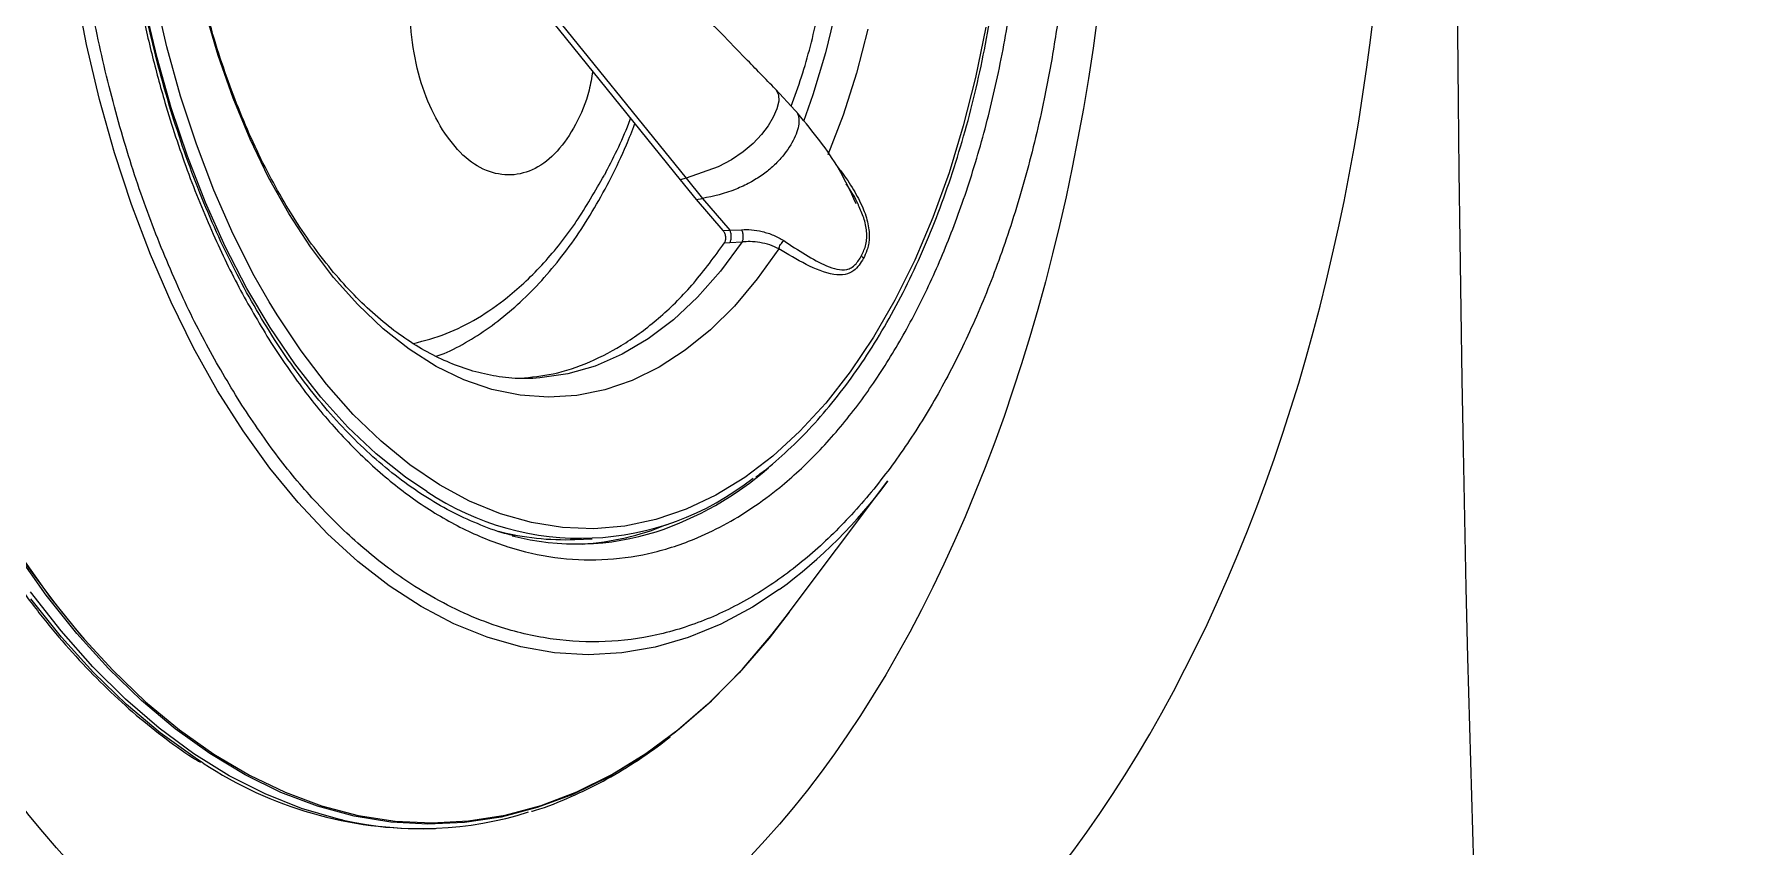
# Model space of a CAD drawing. Extents: x 398 to 509, y 623 to 780.
# Drawn here: x 406.447 to 410.572, y 686.998 to 688.96 of the extents above; entities that cross this region are included whole.
import ezdxf

# ---------------------------------------------------------------- set-up
doc = ezdxf.new("R2010")
doc.units = 0
doc.header["$MEASUREMENT"] = 0
for name, color, linetype in [('1', 4, 'Continuous'), ('2', 3, 'Continuous'), ('JET', 3, 'Continuous')]:
    doc.layers.add(name, color=color, linetype=linetype)

# ---------------------------------------------------------------- blocks, each defined once
blk = doc.blocks.new('5D-R_1645401')
at = {"layer": '1', "color": 3, "linetype": 'Continuous', "lineweight": 25}
for p, q in [((1.9898, 0.4498), (1.6709, 0.7107)), ((0.768, 0.5245), (0.7144, 0.479)), ((1.0503, 0.3546), (1.0501, 0.3833)), ((1.08, 0.3534), (1.0795, 0.3834)), ((0.971, 0.292), (1.0503, 0.3546)), ((0.9729, 0.2771), (1.0501, 0.3382)), ((1.0501, 0.3382), (1.0503, 0.3546)), ((1.0798, 0.341), (1.08, 0.3534)), ((0.9206, 0.2545), (0.971, 0.292)), ((0.9729, 0.2771), (0.971, 0.292)), ((0.1348, -0.3286), (0.9206, 0.2545)), ((0.9206, 0.2545), (0.9235, 0.2405)), ((0.9235, 0.2405), (0.9729, 0.2771)), ((0.1347, -0.3448), (0.9235, 0.2405)), ((0.8979, 0.0617), (0.9046, 0.0579)), ((1.7808, -0.0495), (1.7808, -0.0078)), ((1.388, -0.1345), (1.3879, -0.1446)), ((2.4639, -0.4256), (2.4639, -0.4145)), ((1.2088, -0.7452), (1.1768, -0.7629))]:
    blk.add_line(p, q, dxfattribs=at)
at = {"layer": '1', "color": 3, "linetype": 'Continuous', "lineweight": 25, "flags": 128}
for points in [[(0.586, 0.992), (0.706, 0.9625), (0.822, 0.9281), (0.9334, 0.8891), (1.0398, 0.8455), (1.1405, 0.7977), (1.235, 0.7459), (1.3228, 0.6903), (1.4036, 0.6312), (1.4769, 0.5689), (1.5423, 0.5038), (1.5995, 0.4361), (1.6481, 0.3663), (1.6881, 0.2947), (1.719, 0.2215), (1.7409, 0.1473), (1.7535, 0.0724), (1.7568, -0.0028), (1.7508, -0.078), (1.7356, -0.1528), (1.7111, -0.2267), (1.6776, -0.2994), (1.6352, -0.3706), (1.5841, -0.4399), (1.5245, -0.5068), (1.4569, -0.5712), (1.3814, -0.6325), (1.2986, -0.6907), (1.2088, -0.7452)], [(0.579, 0.7078), (0.6836, 0.676), (0.7836, 0.6396), (0.8783, 0.5987)], [(-1.3829, 0.2307), (-1.3724, 0.243), (-1.3157, 0.3022), (-1.251, 0.3586), (-1.1786, 0.4117), (-1.0991, 0.4614), (-1.0129, 0.5072), (-0.9207, 0.5488), (-0.8229, 0.5861), (-0.7203, 0.6187), (-0.6135, 0.6464), (-0.5031, 0.6691), (-0.39, 0.6866), (-0.2748, 0.6988), (-0.1582, 0.7056), (-0.0411, 0.707), (0.0758, 0.703), (0.1918, 0.6935), (0.3061, 0.6787), (0.418, 0.6587), (0.5267, 0.6335), (0.6316, 0.6034), (0.7319, 0.5685), (0.7949, 0.5432)], [(1.9777, 0.4598), (2.0383, 0.409), (2.119, 0.3333), (2.1915, 0.2549), (2.2557, 0.1741), (2.3111, 0.0912), (2.3578, 0.0066), (2.3954, -0.0796), (2.4238, -0.1669), (2.4429, -0.2551), (2.4527, -0.3438), (2.4531, -0.4327), (2.4442, -0.5214), (2.4259, -0.6096), (2.3983, -0.697), (2.3615, -0.7833), (2.3156, -0.8681), (2.2609, -0.9512), (2.1976, -1.0322), (2.1258, -1.1108), (2.0458, -1.1867), (1.958, -1.2597), (1.8626, -1.3294), (1.76, -1.3957)], [(1.9219, 0.4383), (1.9619, 0.3719), (1.9998, 0.2936), (2.0287, 0.214), (2.0485, 0.1335), (2.0589, 0.0524), (2.0601, -0.029), (2.0519, -0.1102), (2.0345, -0.1908), (2.0079, -0.2707), (1.9722, -0.3494), (1.9275, -0.4265), (1.8742, -0.5018), (1.8123, -0.5748), (1.7422, -0.6454), (1.6642, -0.7131), (1.5786, -0.7777), (1.4858, -0.8388), (1.3862, -0.8964), (1.2802, -0.9499), (1.1683, -0.9994), (1.051, -1.0444), (0.9288, -1.0849), (0.8023, -1.1206), (0.6719, -1.1514), (0.5383, -1.1772), (0.402, -1.1978)], [(1.0997, 0.4709), (1.1705, 0.4162), (1.2336, 0.3585), (1.2887, 0.2981), (1.3354, 0.2354), (1.3735, 0.1707), (1.4026, 0.1046), (1.4227, 0.0373), (1.4335, -0.0307), (1.4351, -0.0989), (1.4274, -0.1671), (1.4104, -0.2346), (1.3843, -0.3012), (1.3493, -0.3664), (1.3054, -0.4298), (1.2531, -0.491), (1.1926, -0.5497), (1.1244, -0.6054), (1.0487, -0.6579), (0.9662, -0.7068), (0.8772, -0.7518), (0.7825, -0.7926), (0.6824, -0.829), (0.5777, -0.8608), (0.4691, -0.8877)], [(0.7144, 0.4787), (0.7151, 0.4795), (0.7281, 0.4857), (0.744, 0.4857), (0.7621, 0.4806), (0.7817, 0.4709), (0.8021, 0.4575), (0.8227, 0.4404), (0.8429, 0.4194), (0.8623, 0.3945), (0.8803, 0.3657), (0.8964, 0.3328), (0.9206, 0.2545), (0.9206, 0.2545)], [(1.7663, -1.3863), (1.8682, -1.3199), (1.9629, -1.2499), (2.05, -1.1768), (2.1292, -1.1007), (2.2003, -1.022), (2.2629, -0.941), (2.3168, -0.8579), (2.3618, -0.773), (2.3978, -0.6867), (2.4247, -0.5993), (2.4422, -0.5112), (2.4504, -0.4225), (2.4492, -0.3338), (2.4387, -0.2452), (2.4188, -0.1572), (2.3897, -0.0701), (2.3514, 0.0159), (2.3041, 0.1003), (2.248, 0.183), (2.1833, 0.2635), (2.1102, 0.3415), (2.0289, 0.4169), (1.9898, 0.4498)], [(1.0795, 0.3834), (1.1478, 0.3284), (1.2082, 0.2705), (1.2604, 0.21), (1.304, 0.1472), (1.3387, 0.0826), (1.3643, 0.0166), (1.3807, -0.0503), (1.3877, -0.1178), (1.388, -0.1345)], [(1.6503, -0.4019), (1.6136, -0.4516), (1.5545, -0.5198), (1.4871, -0.5853), (1.4117, -0.648), (1.3288, -0.7074), (1.2388, -0.7632), (1.1422, -0.8151), (1.0393, -0.863), (0.9308, -0.9065), (0.8172, -0.9454), (0.6991, -0.9795), (0.577, -1.0087), (0.4517, -1.0328)], [(2.4347, -0.6359), (2.4315, -0.6477), (2.4022, -0.7353), (2.3637, -0.8217), (2.3162, -0.9066), (2.2598, -0.9896), (2.1947, -1.0705), (2.1212, -1.149), (2.0396, -1.2247), (1.9501, -1.2975), (1.8531, -1.3669)], [(1.1768, -0.7629), (1.1124, -0.796), (1.0101, -0.8426), (0.9022, -0.8849), (0.7894, -0.9226), (0.6723, -0.9557), (0.5513, -0.9837), (0.4272, -1.0068)], [(2.2834, -0.9678), (2.2697, -0.9871), (2.2061, -1.0684), (2.134, -1.1472), (2.0537, -1.2235), (1.9654, -1.2967), (1.8697, -1.3667)]]:
    blk.add_lwpolyline(points, dxfattribs=at)
at = {"layer": '1', "color": 3, "linetype": 'Continuous', "lineweight": 25}
for centre, radius, start, end in [((0.9165, -0.2362), 1.2107, 33.8567, 51.4528), ((1.0111, -0.0696), 0.7895, 15.9637, 38.6993), ((1.1112, -0.0078), 0.6677, 323.8347, 36.1615), ((1.1468, -0.0468), 0.6459, 1.3465, 19.9045), ((1.1595, -0.0188), 0.6329, 343.3386, 15.2404), ((1.1449, -0.0479), 0.6359, 343.1089, 359.8636), ((1.6052, -0.4145), 0.8585, 345.0564, 15.2499), ((1.5047, -0.4074), 0.9593, 324.257, 358.9133), ((0.4353, 0.725), 2.4966, 287.3412, 308.0192)]:
    blk.add_arc(centre, radius, start, end, dxfattribs=at)
for points, knots in [([(-1.5544, 0.8705), (-1.5079, 0.896), (-1.415, 0.9469), (-1.2579, 1.0148), (-1.088, 1.0757), (-0.9024, 1.1283), (-0.7061, 1.1707), (-0.4991, 1.2021), (-0.2863, 1.2213), (-0.0696, 1.2277), (0.1471, 1.2213), (0.3367, 1.2042), (0.4985, 1.1813), (0.6334, 1.1566), (0.7843, 1.1223), (0.9487, 1.0757), (1.1188, 1.0149), (1.2752, 0.9466), (1.4173, 0.8717), (1.5469, 0.7897), (1.6653, 0.6994), (1.7706, 0.6012), (1.8618, 0.4941), (1.9353, 0.3808), (1.9895, 0.2613), (2.0228, 0.1385), (2.0339, 0.0134), (2.0228, -0.1117), (1.9932, -0.2212), (1.9536, -0.3146), (1.9108, -0.3924), (1.8514, -0.4796), (1.7707, -0.5745), (1.6652, -0.6726), (1.5475, -0.7633), (1.4593, -0.817), (1.4152, -0.8438)], [0, 0, 0, 0, 0.029122, 0.058246, 0.089117, 0.11999, 0.152147, 0.184307, 0.217148, 0.249992, 0.282834, 0.315678, 0.337137, 0.358548, 0.38001, 0.41088, 0.441754, 0.470875, 0.5, 0.529122, 0.558246, 0.589117, 0.61999, 0.652147, 0.684307, 0.717148, 0.749992, 0.782834, 0.815678, 0.837137, 0.858548, 0.88001, 0.91088, 0.941754, 0.970876, 1, 1, 1, 1]), ([(1.275, -0.7629), (1.3149, -0.7386), (1.3948, -0.69), (1.5014, -0.6078), (1.5969, -0.519), (1.6794, -0.422), (1.746, -0.3194), (1.7951, -0.2112), (1.8253, -0.0999), (1.8353, 0.0134), (1.8253, 0.1266), (1.7984, 0.2258), (1.7626, 0.3103), (1.7238, 0.3809), (1.67, 0.4598), (1.5969, 0.5457), (1.5015, 0.6346), (1.3943, 0.7164), (1.2769, 0.7907), (1.1483, 0.8585), (1.0066, 0.9203), (0.8526, 0.9754), (0.6845, 1.023), (0.5068, 1.0615), (0.3194, 1.0898), (0.1266, 1.1073), (-0.0696, 1.1131), (-0.2658, 1.1073), (-0.4375, 1.0917), (-0.584, 1.0711), (-0.7062, 1.0487), (-0.8429, 1.0176), (-0.9918, 0.9754), (-1.1457, 0.9203), (-1.288, 0.8588), (-1.3721, 0.8126), (-1.4142, 0.7896)], [0, 0, 0, 0, 0.029122, 0.058246, 0.089116, 0.11999, 0.152147, 0.184307, 0.217148, 0.249992, 0.282833, 0.315678, 0.337137, 0.358548, 0.38001, 0.41088, 0.441754, 0.470875, 0.5, 0.529122, 0.558246, 0.589117, 0.61999, 0.652147, 0.684307, 0.717148, 0.749992, 0.782833, 0.815678, 0.837137, 0.858548, 0.88001, 0.91088, 0.941753, 0.970876, 1, 1, 1, 1]), ([(1.6477, 0.3931), (1.6456, 0.3965), (1.6298, 0.4212), (1.5938, 0.4657), (1.5396, 0.5262), (1.4783, 0.5842), (1.4111, 0.6399), (1.338, 0.6929), (1.2595, 0.743), (1.1757, 0.7901), (1.0872, 0.8339), (0.9942, 0.8744), (0.8973, 0.9113), (0.7968, 0.9446), (0.6934, 0.974), (0.5877, 0.9994), (0.4807, 1.0208), (0.3741, 1.038), (0.2707, 1.051), (0.1798, 1.0593), (0.0986, 1.0645), (0.0186, 1.068), (-0.0381, 1.0684), (-0.0696, 1.0687)], [0, 0, 0, 0, 0.008361, 0.061458, 0.114546, 0.167616, 0.220662, 0.273676, 0.326652, 0.379578, 0.432445, 0.485236, 0.537928, 0.590483, 0.642841, 0.694897, 0.746454, 0.797091, 0.84572, 0.890677, 0.922616, 0.957095, 1, 1, 1, 1]), ([(1.4152, -0.8438), (1.3687, -0.8692), (1.2758, -0.9202), (1.1187, -0.9881), (0.9488, -1.049), (0.7632, -1.1016), (0.5669, -1.144), (0.36, -1.1753), (0.1471, -1.1946), (-0.0696, -1.201), (-0.2863, -1.1946), (-0.4759, -1.1774), (-0.6377, -1.1546), (-0.7725, -1.1299), (-0.9235, -1.0956), (-1.0879, -1.049), (-1.258, -0.9882), (-1.4144, -0.9198), (-1.5565, -0.845), (-1.6861, -0.763), (-1.8045, -0.6727), (-1.9098, -0.5745), (-2.0009, -0.4674), (-2.0745, -0.3541), (-2.1287, -0.2346), (-2.162, -0.1117), (-2.1731, 0.0134), (-2.162, 0.1384), (-2.1324, 0.2479), (-2.0928, 0.3413), (-2.05, 0.4192), (-1.9906, 0.5063), (-1.9099, 0.6013), (-1.8044, 0.6993), (-1.6867, 0.79), (-1.5985, 0.8437), (-1.5544, 0.8705)], [0, 0, 0, 0, 0.029122, 0.058246, 0.089117, 0.11999, 0.152147, 0.184307, 0.217148, 0.249992, 0.282834, 0.315678, 0.337137, 0.358548, 0.38001, 0.41088, 0.441754, 0.470875, 0.5, 0.529122, 0.558246, 0.589117, 0.61999, 0.652147, 0.684307, 0.717148, 0.749992, 0.782834, 0.815678, 0.837137, 0.858548, 0.88001, 0.91088, 0.941754, 0.970876, 1, 1, 1, 1]), ([(-1.4142, 0.7896), (-1.4541, 0.7653), (-1.534, 0.7167), (-1.6406, 0.6346), (-1.7361, 0.5457), (-1.8186, 0.4487), (-1.8852, 0.3461), (-1.9343, 0.2379), (-1.9645, 0.1266), (-1.9745, 0.0134), (-1.9645, -0.0999), (-1.9376, -0.199), (-1.9018, -0.2836), (-1.863, -0.3541), (-1.8092, -0.433), (-1.7361, -0.519), (-1.6407, -0.6079), (-1.5335, -0.6897), (-1.4161, -0.7639), (-1.2875, -0.8317), (-1.1458, -0.8936), (-0.9918, -0.9487), (-0.8237, -0.9963), (-0.646, -1.0347), (-0.4586, -1.0631), (-0.2658, -1.0805), (-0.0696, -1.0863), (0.1266, -1.0805), (0.2983, -1.065), (0.4448, -1.0443), (0.567, -1.0219), (0.7037, -0.9909), (0.8526, -0.9487), (1.0065, -0.8935), (1.1488, -0.832), (1.2329, -0.7859), (1.275, -0.7629)], [0, 0, 0, 0, 0.029122, 0.058246, 0.089116, 0.11999, 0.152147, 0.184307, 0.217148, 0.249992, 0.282833, 0.315678, 0.337137, 0.358548, 0.38001, 0.41088, 0.441754, 0.470875, 0.5, 0.529122, 0.558246, 0.589117, 0.61999, 0.652147, 0.684307, 0.717148, 0.749992, 0.782833, 0.815678, 0.837137, 0.858548, 0.88001, 0.91088, 0.941753, 0.970876, 1, 1, 1, 1]), ([(0.757, 0.5152), (0.7339, 0.5247), (0.6652, 0.5531), (0.5396, 0.59), (0.3832, 0.6259), (0.2202, 0.6506), (0.0536, 0.6644), (-0.1148, 0.667), (-0.2825, 0.6584), (-0.4475, 0.6387), (-0.6073, 0.6082), (-0.7601, 0.5672), (-0.9036, 0.5164), (-1.036, 0.4563), (-1.156, 0.3879), (-1.2596, 0.3114), (-1.3247, 0.256), (-1.35, 0.225), (-1.3514, 0.2233)], [0, 0, 0, 0, 0.034744, 0.103407, 0.172071, 0.240734, 0.309397, 0.37806, 0.446724, 0.515387, 0.58405, 0.652713, 0.721377, 0.79004, 0.858703, 0.927367, 0.99603, 1, 1, 1, 1]), ([(0.999, 0.6622), (0.9672, 0.649), (0.8853, 0.6149), (0.8125, 0.5588), (0.768, 0.5245)], [0, 0, 0, 0, 0.388394, 1, 1, 1, 1]), ([(0.9081, 0.6206), (0.9122, 0.6237), (0.9301, 0.6371), (0.9635, 0.657), (1.0061, 0.6776), (1.0414, 0.688), (1.0673, 0.6909), (1.0843, 0.6904), (1.0992, 0.6877), (1.1151, 0.6828), (1.1252, 0.6775), (1.1313, 0.6742)], [0, 0, 0, 0, 0.062455, 0.271333, 0.465145, 0.626974, 0.703458, 0.777124, 0.836841, 0.899492, 1, 1, 1, 1]), ([(1.0031, 0.6678), (1.0028, 0.6677), (0.9835, 0.6609), (0.9664, 0.6501), (0.9496, 0.6396)], [0, 0, 0, 0, 0.01705, 1, 1, 1, 1]), ([(1.1246, 0.6699), (1.1161, 0.6743), (1.1036, 0.6807), (1.083, 0.6846), (1.0614, 0.6851), (1.0337, 0.6799), (1.0133, 0.6718), (1.0031, 0.6678)], [0, 0, 0, 0, 0.2546518, 0.3794534, 0.5034796, 0.752992, 1, 1, 1, 1]), ([(1.0807, 0.4838), (1.093, 0.5008), (1.1173, 0.5347), (1.1427, 0.5762), (1.156, 0.6089), (1.1582, 0.6293), (1.1532, 0.6441), (1.1438, 0.6575), (1.1323, 0.6649), (1.1246, 0.6699)], [0, 0, 0, 0, 0.255974, 0.508869, 0.63308, 0.754663, 0.815106, 0.875917, 1, 1, 1, 1]), ([(1.1313, 0.6742), (1.1422, 0.6668), (1.1601, 0.6546), (1.1702, 0.6277), (1.1674, 0.5889), (1.1422, 0.5354), (1.1138, 0.4923), (1.0997, 0.4709)], [0, 0, 0, 0, 0.167758, 0.276826, 0.406477, 0.705182, 1, 1, 1, 1]), ([(1.1313, 0.6742), (1.1302, 0.6732), (1.1279, 0.6713), (1.1257, 0.6704), (1.1246, 0.6699)], [0, 0, 0, 0, 0.511789, 1, 1, 1, 1]), ([(0.7682, 0.5243), (0.7685, 0.5247), (0.7721, 0.5292), (0.7831, 0.5325), (0.8058, 0.533), (0.8399, 0.519), (0.8755, 0.4927), (0.9024, 0.4638), (0.9215, 0.4375), (0.9386, 0.4069), (0.96, 0.3559), (0.9664, 0.3187), (0.971, 0.292)], [0, 0, 0, 0, 0.006978, 0.082392, 0.153557, 0.291695, 0.429834, 0.500999, 0.576413, 0.659774, 0.755384, 1, 1, 1, 1]), ([(0.7143, 0.4788), (0.6886, 0.4559), (0.6422, 0.4144), (0.5797, 0.3586), (0.5275, 0.3122), (0.4755, 0.266), (0.4138, 0.2112), (0.3361, 0.1425), (0.2424, 0.06), (0.1482, -0.0226), (0.0849, -0.0776), (0.0586, -0.1006)], [0, 0, 0, 0, 0.117918, 0.213732, 0.287447, 0.35753, 0.45268, 0.570843, 0.713483, 0.880584, 1, 1, 1, 1]), ([(1.0501, 0.3833), (1.0502, 0.3911), (1.0505, 0.4069), (1.0563, 0.4338), (1.0659, 0.4608), (1.0757, 0.4761), (1.0807, 0.4838)], [0, 0, 0, 0, 0.231482, 0.474358, 0.733975, 1, 1, 1, 1]), ([(1.0997, 0.4709), (1.0961, 0.4641), (1.089, 0.4504), (1.0828, 0.4266), (1.0792, 0.4034), (1.0794, 0.3898), (1.0795, 0.3834)], [0, 0, 0, 0, 0.2639255, 0.5252022, 0.7756458, 1, 1, 1, 1]), ([(1.0997, 0.4709), (1.0981, 0.4715), (1.0949, 0.4727), (1.0896, 0.4758), (1.0846, 0.4796), (1.082, 0.4824), (1.0807, 0.4838)], [0, 0, 0, 0, 0.230513, 0.481423, 0.742285, 1, 1, 1, 1]), ([(1.0795, 0.3834), (1.0787, 0.3838), (1.0769, 0.3848), (1.0735, 0.3859), (1.0696, 0.3866), (1.0652, 0.3869), (1.0608, 0.3866), (1.0567, 0.3859), (1.053, 0.3848), (1.0511, 0.3838), (1.0501, 0.3833)], [0, 0, 0, 0, 0.115532, 0.239041, 0.368494, 0.501032, 0.63342, 0.76242, 0.88528, 1, 1, 1, 1]), ([(1.0798, 0.3408), (1.0789, 0.3415), (1.0771, 0.3427), (1.0735, 0.3438), (1.0696, 0.3445), (1.0654, 0.3444), (1.0611, 0.3438), (1.057, 0.3425), (1.0532, 0.3406), (1.0511, 0.339), (1.0501, 0.3382)], [0, 0, 0, 0, 0.121071, 0.245055, 0.370216, 0.492659, 0.617686, 0.74593, 0.872464, 1, 1, 1, 1]), ([(1.08, 0.3534), (1.0791, 0.354), (1.0774, 0.3551), (1.0739, 0.3565), (1.0699, 0.3575), (1.0655, 0.3579), (1.0611, 0.3578), (1.0569, 0.3572), (1.0532, 0.3561), (1.0513, 0.3551), (1.0503, 0.3546)], [0, 0, 0, 0, 0.114924, 0.238058, 0.367362, 0.499996, 0.632623, 0.761936, 0.885079, 1, 1, 1, 1]), ([(1.3861, -0.165), (1.3847, -0.1385), (1.3815, -0.0817), (1.356, 0.0047), (1.3138, 0.0936), (1.2534, 0.1803), (1.1769, 0.264), (1.1123, 0.3152), (1.0798, 0.341)], [0, 0, 0, 0, 0.145443, 0.312041, 0.480796, 0.651707, 0.824775, 1, 1, 1, 1]), ([(0.8979, 0.0617), (0.8585, 0.0845), (0.8181, 0.1077), (0.7712, 0.1262), (0.7701, 0.1267)], [0, 0, 0, 0, 0.977277, 1, 1, 1, 1]), ([(1.3251, -0.3656), (1.3231, -0.3591), (1.3146, -0.3321), (1.2918, -0.286), (1.2573, -0.2275), (1.2153, -0.171), (1.1667, -0.1165), (1.1116, -0.0645), (1.0506, -0.0151), (0.9839, 0.0313), (0.9118, 0.0744), (0.845, 0.1097), (0.8006, 0.1292), (0.7836, 0.1366)], [0, 0, 0, 0, 0.0314861, 0.1310641, 0.2311771, 0.3317227, 0.4325703, 0.5335848, 0.6346485, 0.7356657, 0.8365516, 0.9372373, 1, 1, 1, 1]), ([(2.4321, -0.1813), (2.4314, -0.1781), (2.424, -0.1454), (2.4024, -0.0867), (2.3677, -0.0055), (2.3255, 0.0714), (2.2915, 0.1267), (2.2695, 0.1556), (2.2662, 0.1601)], [0, 0, 0, 0, 0.0266643, 0.2768666, 0.5038946, 0.7312833, 0.958975, 1, 1, 1, 1]), ([(1.292, -0.4191), (1.286, -0.3924), (1.2742, -0.3393), (1.239, -0.2618), (1.1872, -0.18), (1.1138, -0.0964), (1.0185, -0.0137), (0.9421, 0.0343), (0.9046, 0.0579)], [0, 0, 0, 0, 0.1502961, 0.2985416, 0.4468097, 0.6364775, 0.8210017, 1, 1, 1, 1]), ([(0.6535, 0.0401), (0.6687, 0.0369), (0.716, 0.0268), (0.7824, -0.0053), (0.8462, -0.0522), (0.8858, -0.1079), (0.8994, -0.1673), (0.8857, -0.2267), (0.8468, -0.2827), (0.802, -0.3129), (0.7796, -0.328)], [0, 0, 0, 0, 0.0628313, 0.1966721, 0.3306077, 0.4644357, 0.5983749, 0.7322014, 0.8660881, 1, 1, 1, 1]), ([(1.3871, -0.1356), (1.3873, -0.142), (1.3883, -0.1688), (1.3818, -0.2141), (1.3678, -0.2714), (1.3466, -0.3263), (1.3188, -0.3801), (1.2843, -0.4327), (1.2432, -0.4839), (1.1959, -0.5336), (1.1423, -0.5815), (1.0828, -0.6275), (1.0176, -0.6711), (0.9469, -0.7123), (0.8713, -0.7507), (0.791, -0.7861), (0.7066, -0.8183), (0.6184, -0.8469), (0.5394, -0.8692), (0.4889, -0.8804), (0.4698, -0.8847)], [0, 0, 0, 0, 0.0212246, 0.0882182, 0.1497809, 0.2103592, 0.2700487, 0.3290447, 0.3875491, 0.4457313, 0.5037184, 0.5615982, 0.619421, 0.6772069, 0.7349684, 0.7926949, 0.8503535, 0.9078818, 0.9651704, 1, 1, 1, 1]), ([(1.7661, -0.1929), (1.7646, -0.1987), (1.7577, -0.2263), (1.7374, -0.2751), (1.7059, -0.3388), (1.6669, -0.4011), (1.6213, -0.4619), (1.5691, -0.521), (1.5106, -0.5782), (1.4458, -0.6332), (1.3752, -0.6858), (1.299, -0.7359), (1.2174, -0.7832), (1.1308, -0.8275), (1.0396, -0.8686), (0.9442, -0.9064), (0.845, -0.9407), (0.7425, -0.9713), (0.6374, -0.9981), (0.5305, -1.021), (0.4231, -1.0399), (0.3178, -1.0544), (0.2209, -1.0646), (0.1358, -1.0709), (0.0411, -1.0759), (-0.0262, -1.0767), (-0.0696, -1.0772)], [0, 0, 0, 0, 0.012086, 0.0575, 0.102661, 0.147597, 0.192353, 0.236973, 0.281496, 0.325953, 0.370366, 0.414746, 0.459098, 0.503423, 0.547713, 0.591954, 0.636119, 0.680169, 0.724031, 0.76758, 0.810566, 0.852403, 0.891318, 0.92304, 0.950456, 1, 1, 1, 1]), ([(0.7796, -0.328), (0.7535, -0.341), (0.7012, -0.3669), (0.604, -0.3892), (0.5013, -0.3971), (0.3979, -0.3895), (0.3029, -0.366), (0.2308, -0.3366), (0.2007, -0.312), (0.1904, -0.3035)], [0, 0, 0, 0, 0.153434, 0.306798, 0.460238, 0.613536, 0.76695, 0.920342, 1, 1, 1, 1]), ([(-0.0696, -1.8964), (-0.0186, -1.896), (0.0526, -1.8953), (0.1571, -1.8908), (0.2452, -1.8855), (0.3498, -1.8766), (0.4587, -1.8647), (0.5716, -1.8492), (0.6866, -1.8301), (0.8026, -1.8074), (0.9184, -1.7809), (1.0333, -1.7507), (1.1467, -1.717), (1.2578, -1.6796), (1.3662, -1.6387), (1.4714, -1.5945), (1.5729, -1.547), (1.6704, -1.4963), (1.7636, -1.4426), (1.8521, -1.3859), (1.9356, -1.3266), (2.0138, -1.2646), (2.0866, -1.2001), (2.1537, -1.1332), (2.2144, -1.064), (2.2568, -1.011), (2.2767, -0.9807), (2.2806, -0.9746)], [0, 0, 0, 0, 0.050796, 0.070956, 0.104453, 0.139132, 0.176251, 0.21491, 0.254747, 0.295473, 0.336883, 0.378824, 0.421183, 0.463875, 0.506831, 0.550003, 0.59335, 0.636844, 0.680462, 0.724191, 0.768024, 0.811958, 0.855999, 0.900158, 0.944455, 0.988917, 1, 1, 1, 1])]:
    blk.add_open_spline(points, degree=3, knots=knots, dxfattribs=at)
blk = doc.blocks.new('2018 PRISM')
at = {"layer": '1', "linetype": 'Continuous', "lineweight": 25}
blk.add_arc((95.6793, 45.8513), 84.3799, 172.654181, 187.239168, dxfattribs=at)
at = {"layer": '2'}
blk.add_ellipse((9.2551, 45.816), major_axis=(-0.1092, -3.2467), ratio=0.578072, start_param=5.815, end_param=9.821719, dxfattribs=at)
blk.add_ellipse((8.8285, 45.8838), major_axis=(-0.1016, -3.0217), ratio=0.545129, dxfattribs=at)
at = {"layer": 'JET', "rotation": 272.3698296994807}
blk.add_blockref('5D-R_1645401', (9.1474, 45.8158), dxfattribs=at)

msp = doc.modelspace()

# ---------------------------------------------------------------- block references
at = {"layer": '1'}
msp.add_blockref('2018 PRISM', (398.5801, 643.7055), dxfattribs=at)

doc.saveas('drawing.dxf')
